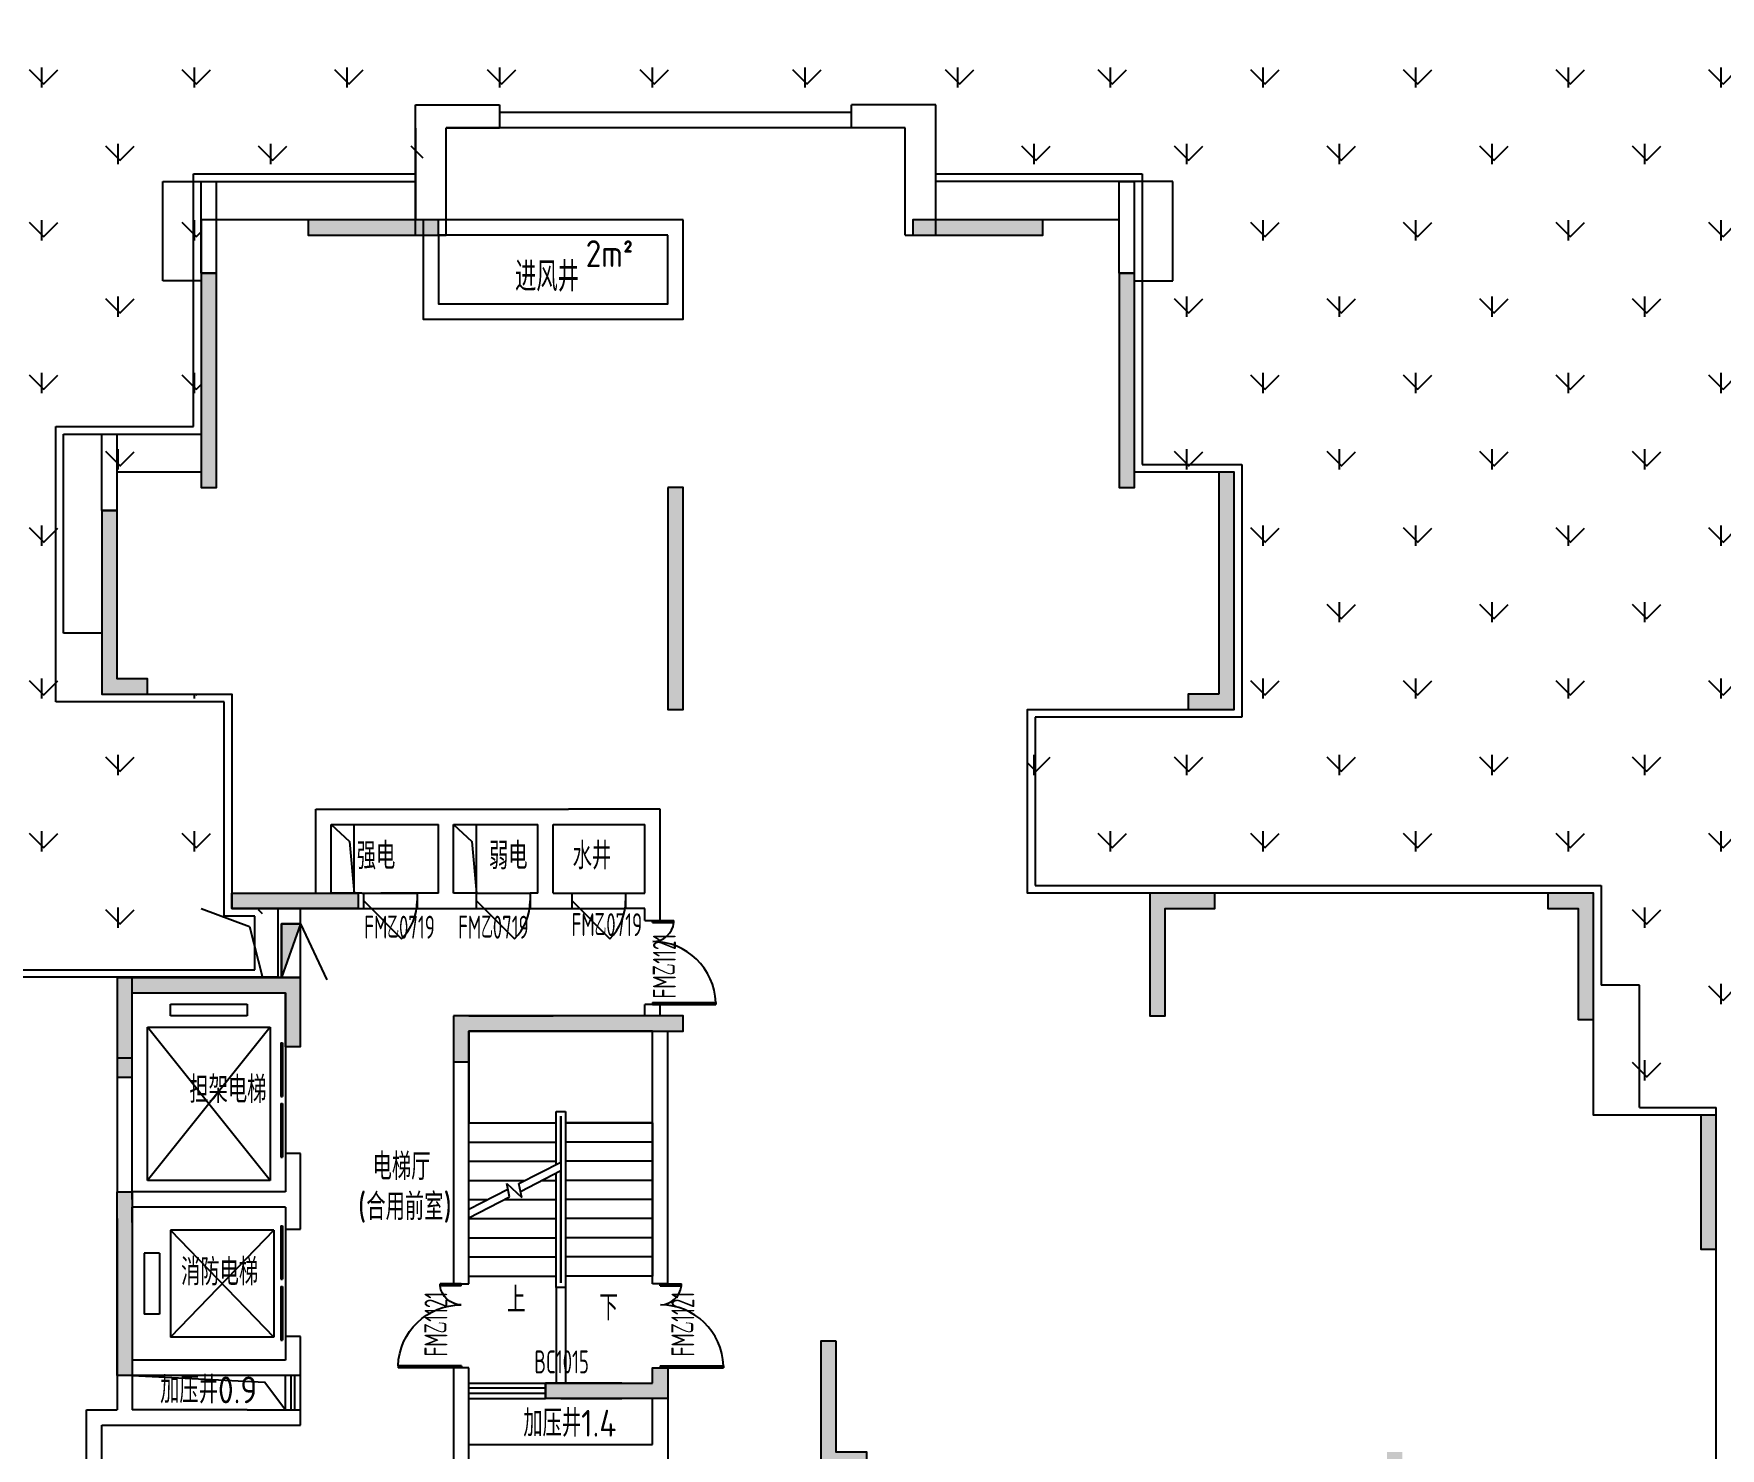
# Model space of a CAD drawing. Header units: millimetres. Extents: x 36720183 to 38160956, y 58934012 to 60388477.
# Drawn here: x 37540954 to 37562998, y 59434864 to 59453344 of the extents above; entities that cross this region are included whole.
import ezdxf

# ---------------------------------------------------------------- set-up
doc = ezdxf.new("R2010")
doc.units = ezdxf.units.MM
doc.header["$LTSCALE"] = 1000
doc.header["$MEASUREMENT"] = 0
doc.linetypes.add('DASH', pattern=[0.35, 0.25, -0.1])
for name, color, linetype in [('@ 绿化', 8, 'Continuous'), ('C_Hatch', 41, 'Continuous'), ('C_Wall', 6, 'Continuous'), ('DIM_SYMB', 3, 'Continuous'), ('EVTR', 2, 'Continuous'), ('j-建筑提资说明', 5, 'Continuous'), ('PUB_TEXT', 7, 'Continuous'), ('STAIR', 2, 'Continuous'), ('TEXT', 1, 'Continuous'), ('WALL', 4, 'Continuous'), ('WINDOW', 2, 'Continuous'), ('WINDOW_TEXT', 3, 'Continuous'), ('X-A4-4F-PLAN$0$水X-EQU', 1, 'Continuous'), ('X-A4-4F-PLAN$0$洞', 5, 'Continuous'), ('上空', 8, 'Continuous'), ('裙楼挑廊', 7, 'Continuous')]:
    doc.layers.add(name, color=color, linetype=linetype)
doc.styles.add('_TCH_DIM', font='SIMPLEX', dxfattribs={"bigfont": 'GBCBIG'})
doc.styles.get("Standard").update_dxf_attribs({"font": 'gbenor.shx', "bigfont": 'gbcbig.shx'})
pattern_1 = [(90, (0, 0), (-997.7954749999999, 997.7954750000001), [264.58066, -1731.01015]), (45, (0, 0), (-997.7961550815103, 997.7961550815104), [264.58066, -1146.51615]), (135, (0, 0), (-997.7961550815104, -997.7961550815103), [264.58066, -1146.51615])]

# ---------------------------------------------------------------- blocks, each defined once
blk = doc.blocks.new('gj1-0107')
at = {"layer": 'WALL', "color": 2}
for points in [[(42912161.59977043, 57738246.38783357), (42908761.59958248, 57738246.38775817), (42908761.59958248, 57736946.38806573), (42912161.59977043, 57736946.38814113)], [(42911961.59977043, 57738046.38782913), (42908961.59958248, 57738046.3877626), (42908961.59958248, 57737146.38807017), (42911961.59977043, 57737146.3881367)]]:
    blk.add_lwpolyline(points, close=True, dxfattribs=at)
at = {"layer": 'j-建筑提资说明', "color": 2, "insert": (42910887.55382904, 57737978.37345809), "char_height": 350, "width": 661.7919815480709, "attachment_point": 1}
blk.add_mtext('2m²', dxfattribs=at)
at = {"layer": 'PUB_TEXT', "color": 2}
blk.add_text('进风井', height=385.8156028368794, dxfattribs=at).set_placement((42909964.70527933, 57737310.0255317))
blk = doc.blocks.new('$DorLib2D$00000225')
at = {"color": 0}
for p, q in [((0.4750000000000032, -0.001447885298549778), (0.4750000000000032, 0.7521225008925327)), ((0.4750000000000032, 0.7521225008925327), (0.5000000000000036, 0.7521225008925363)), ((0.5000000000000036, -0.001447885298549778), (0.5000000000000036, 0.7521225008925363)), ((-0.4999999999999982, -3.552713678800501e-15), (-0.5, 0.252035990386009)), ((-0.4750000000000014, 0.252035990386009), (-0.5, 0.252035990386009)), ((-0.4749999999999996, -3.552713678800501e-15), (-0.4750000000000014, 0.252035990386009)), ((-0.4749999999999996, -3.552713678800501e-15), (-0.4999999999999947, -3.552713678800501e-15)), ((0.4750000000000032, -0.001447885298549778), (0.4999999999999929, -0.001447885298549778))]:
    blk.add_line(p, q, dxfattribs=at)
for centre, radius, start, end in [((0.5046168020419071, -0.001920809357812914), 0.7546247204382253, 92.24926861260724, 179.7237749158362), ((-0.5007908120542499, 0.002572563917482285), 0.2507930763238999, 359.7898704778746, 84.09743784757413)]:
    blk.add_arc(centre, radius, start, end, dxfattribs=at)
blk = doc.blocks.new('$DORLIB2D$00000127')
at = {"color": 0, "linetype": 'Continuous'}
for p, q in [((-0.03333333333284827, 0.79489831543669), (-0.5333333333328483, 0.79489831543669)), ((-0.5333333333328483, 0.79489831543669), (-0.5333333333328483, 0.6904056441872441)), ((-0.03333333333284827, 0.79489831543669), (-0.03333333333284827, 0.6904056441872441)), ((0.03333333333284827, 0.79489831543669), (0.03333333333284827, 0.6904056441872441)), ((0.5333333333328483, 0.79489831543669), (0.03333333333284827, 0.79489831543669)), ((0.5333333333328483, 0.79489831543669), (0.5333333333328483, 0.6904056441872441)), ((-0.03333333333284827, 0.6904056441872441), (-0.5333333333328483, 0.6904056441872441)), ((0.5333333333328483, 0.6904056441872441), (0.03333333333284827, 0.6904056441872441)), ((0.5, 0.4999999999999787), (-0.5, 0.4999999999999787))]:
    blk.add_line(p, q, dxfattribs=at)
blk = doc.blocks.new('$DorLib2D$00000114')
at = {"color": 0}
blk.add_line((0.4999999999999964, 3.552713678800501e-15), (-0.2071067811864751, 0.7071067811864857), dxfattribs=at)
blk.add_arc((0.5000000000013856, -1.154631945610163e-12), 1.000000000001696, 135, 180, dxfattribs=at)
blk = doc.blocks.new('X-A4-4F-PLAN$0$A$C331B4B6F')
at = {"layer": 'X-A4-4F-PLAN$0$水X-EQU'}
blk.add_hatch(color=256, dxfattribs=at).paths.add_polyline_path([(-208.3333333283663, -272.191322632134), (258.3333333358169, -438.8591750822961), (-208.3333333283663, -438.8591750822961)])
blk.add_line((-208.3333333283663, -272.1925084143877), (278.6815788820386, -45.37597052007914), dxfattribs=at)
blk.add_lwpolyline([(-208.3333333283663, -272.1925084143877), (-208.3333333283663, -438.8591750822961), (258.3333333358169, -438.8591750822961), (258.3333333358169, -272.1925084143877)], close=True, dxfattribs=at)
at = {"layer": 'X-A4-4F-PLAN$0$洞'}
blk.add_lwpolyline([(-208.3333333283663, -272.191322632134), (258.3333333358169, -438.8591750822961), (-208.3333333283663, -438.8591750822961)], close=True, dxfattribs=at)
blk.add_lwpolyline([(-208.3318923041224, -272.1918372884393), (258.3333333358169, -438.8591750822961)], dxfattribs=at)
blk = doc.blocks.new('xfgvdf23')
at = {"layer": 'C_Hatch'}
h = blk.add_hatch(color=256, dxfattribs=at)
h.paths.add_polyline_path([(11788732.39793493, 374174.040619798), (11788732.39793493, 374374.040619798), (11788932.39793493, 374374.040619798), (11788932.39793493, 373974.040619798), (11787332.39803029, 373974.040619798), (11787332.39803029, 374174.040619798)])
h.paths.add_polyline_path([(11783232.39793493, 380574.0406199259), (11784882.39793459, 380574.0406199259), (11784882.39793459, 380374.0406198881), (11783232.39793493, 380374.0406198881)])
h.paths.add_polyline_path([(11769632.19057061, 372774.1261586127), (11769632.39793418, 372773.9560364417), (11769832.39793418, 372773.8709671597), (11769832.39793418, 375073.9559333803), (11769632.39793418, 375073.9559333803), (11769632.19057061, 372774.0410893307)])
h.paths.add_polyline_path([(11781932.43913328, 378174.0406048513), (11781932.39793474, 379274.0406196596), (11783932.39793474, 379274.0406196596), (11783932.39793474, 378574.0408103945), (11784132.39793474, 378574.0408103945), (11784132.39793474, 379274.0406196596), (11784132.39793474, 379474.0406196596), (11783932.39793474, 379474.0406196596), (11781732.39793474, 379474.0406196596), (11781732.43913328, 378174.0406048513)])
h.paths.add_polyline_path([(11779732.31553728, 379474.0406198149), (11779132.31553728, 379474.0406198149), (11779132.31553728, 379274.0406198149), (11779532.31553728, 379274.0406198149), (11779532.31553728, 377824.1306465151), (11779732.31553728, 377824.1306465151)])
h.paths.add_polyline_path([(11784832.39793474, 362874.0406196596), (11784832.39793474, 363474.041382599), (11785032.39793474, 363474.041382599), (11785032.39793474, 363074.0406196596), (11786532.39794592, 363074.0406196589), (11786532.39794592, 362874.0406196589)])
h.paths.add_polyline_path([(11788932.39793474, 369574.041382599), (11788932.39793474, 369374.041382599), (11789332.39793474, 369374.041382599), (11789332.39793474, 367374.0406196142), (11789532.39793474, 367374.0406196142), (11789532.39793474, 369574.041382599)])
h.paths.add_polyline_path([(11781932.39793474, 376674.0408103945), (11781932.39793474, 374274.0409057619), (11781732.39793474, 374274.0409057619), (11781732.39793474, 376674.0408103945)])
h.paths.add_polyline_path([(11801032.39793474, 380574.0406196596), (11800432.39793474, 380574.0406196596), (11800432.39793474, 380374.0406196596), (11800832.39793474, 380374.0406196596), (11800832.39793474, 378924.0408103945), (11801032.39793474, 378924.0408103945)])
h.paths.add_polyline_path([(11794832.36397899, 388674.0406201748), (11794832.39793474, 385874.0406197527), (11795032.39793474, 385874.0406197527), (11795032.36397899, 388674.0406201748)])
h.paths.add_polyline_path([(11793832.39793413, 389374.0406194866), (11792132.39793474, 389374.0406197527), (11792132.39793474, 389174.0406197527), (11793832.39793413, 389174.0406194866)])
h.paths.add_polyline_path([(11796132.39793429, 383174.0406237008), (11795732.39793429, 383174.0406237008), (11795732.39793429, 382974.0406237008), (11796332.39793429, 382974.0406237008), (11796332.39791921, 386074.0406199396), (11796132.39791921, 386074.0406199396)])
h.paths.add_polyline_path([(11768232.97983809, 380573.8712767723), (11768232.89744058, 378823.9559632067), (11768032.89744058, 378823.9559632067), (11768032.97983809, 380573.8712767723)])
h.paths.add_polyline_path([(11771732.69007724, 380573.8712767723), (11772332.69007724, 380573.8712767723), (11772332.60768034, 378824.0406199432), (11772132.60768034, 378824.0406199432), (11772132.69007724, 380373.8712767723), (11771732.69007724, 380373.8712767723)])
h.paths.add_polyline_path([(11782832.39793474, 388674.0406199401), (11782832.39793474, 385874.0406196596), (11783032.39793474, 385874.0406196596), (11783032.39793474, 388674.0406199401)])
h.paths.add_polyline_path([(11781732.39793474, 385574.0406199394), (11781532.39793474, 385574.0406199394), (11781532.39793474, 383174.0406196596), (11782132.39793474, 383174.0406196596), (11782132.39793474, 383374.0406196596), (11781732.39793474, 383374.0406196596)])
h.paths.add_polyline_path([(11775232.39793437, 379474.0406198149), (11775232.39793437, 377824.1306465151), (11775432.39793437, 377824.1306465151), (11775432.39793437, 379474.0406198149)])
h.paths.add_polyline_path([(11768032.60529813, 376623.9558856966), (11768032.60529813, 374873.9559333803), (11768232.60529813, 374873.9559333803), (11768232.60529813, 376623.9558856966)])
h.paths.add_polyline_path([(11785932.39793474, 389374.0406196596), (11784232.39793455, 389374.0406196596), (11784232.39793455, 389174.0406196596), (11785932.39793474, 389174.0406196596)])
h.paths.add_polyline_path([(11786832.39793474, 372174.0410011293), (11785232.39793474, 372174.0410011293), (11785232.39793474, 371974.0410011293), (11786832.39793474, 371974.0410011293)])
h.paths.add_polyline_path([(11777632.4009865, 372174.0410011293), (11775132.4009865, 372174.0410011293), (11775132.4009865, 371974.0410011293), (11777632.4009865, 371974.0410011293)])
h.paths.add_polyline_path([(11786132.39793474, 378974.0408103945), (11786132.39793474, 378374.0408103945), (11786332.39793474, 378374.0408103945), (11786332.39793474, 378774.0408103945), (11789132.39793474, 378774.0408103945), (11789132.39793474, 378974.0408103945)])
h.paths.add_polyline_path([(11788932.39793474, 385874.0406238879), (11788932.39793474, 382974.0406238879), (11789132.39793474, 382974.0406238879), (11789132.39793474, 385874.0406238879)])
h.paths.add_polyline_path([(11774432.4009865, 366774.041382599), (11774432.39802722, 363574.0406196589), (11774632.39802722, 363574.0406196589), (11774632.4009865, 366774.041382599)])
h.paths.add_polyline_path([(11773532.4009865, 369374.041382599), (11773932.39488298, 369374.041382599), (11773932.39488298, 369574.041382599), (11773332.4009865, 369574.041382599), (11773332.4009865, 367374.0406196142), (11773532.4009865, 367374.0406196142)])
h.paths.add_polyline_path([(11778032.4009865, 370474.0410011293), (11776032.4009865, 370474.0410011293), (11776032.4009865, 370274.0410011293), (11778032.4009865, 370274.0410011293)])
h.paths.add_polyline_path([(11786832.39793474, 370474.0410011293), (11784832.39793474, 370474.0410011293), (11784832.39793474, 370274.0410011293), (11786832.39793474, 370274.0410011293)])
h.paths.add_polyline_path([(11788232.39793474, 366774.041382599), (11788232.39793474, 363574.0406196589), (11788432.39793474, 363574.0406196589), (11788432.39793474, 366774.041382599)])
h.paths.add_polyline_path([(11791132.39793474, 374724.0410011293), (11790932.39793474, 374724.0410011293), (11790932.39793474, 373074.0410011293), (11791532.39793474, 373074.0410011293), (11791532.39793474, 373274.0410011293), (11791132.39793474, 373274.0410011293)])
h.paths.add_polyline_path([(11798332.39793474, 373274.0410011293), (11798332.39793474, 371524.0410011293), (11798532.39793474, 371524.0410011293), (11798532.39793474, 373274.0410011293)])
h.paths.add_polyline_path([(11802432.39793474, 377674.0408103945), (11802432.39793474, 375924.0409117223), (11802632.39793474, 375924.0409117223), (11802632.39793474, 377674.0408103945)])
h.paths.add_polyline_path([(11802432.39793474, 371724.0410011293), (11802032.39793474, 371724.0410011293), (11802032.39793474, 371524.0410011293), (11802632.39793474, 371524.0410011293), (11802632.39793474, 373174.0410011293), (11802432.39793474, 373174.0410011293)])
h.paths.add_polyline_path([(11795232.26976091, 380574.0310829164), (11795232.26976091, 378974.0310829164), (11795432.26976091, 378974.0310829164), (11795432.26976091, 380374.0310829164), (11796082.39793437, 380374.0406224331), (11796082.39793437, 380574.0406224331)])
h.paths.add_polyline_path([(11778032.39793474, 362874.0406196596), (11776332.39794648, 362874.0406196589), (11776332.39794648, 363074.0406196589), (11777832.39793474, 363074.0406196596), (11777832.39793474, 363474.041382599), (11778032.39793474, 363474.041382599)])
at = {"layer": 'C_Wall'}
for points in [[(11785932.39793474, 389374.0406196596), (11784232.39793455, 389374.0406196596), (11784232.39793455, 389174.0406196596), (11785932.39793474, 389174.0406196596)], [(11793832.39793413, 389374.0406194866), (11792132.39793474, 389374.0406197527), (11792132.39793474, 389174.0406197527), (11793832.39793413, 389174.0406194866)], [(11782832.39793474, 388674.0406199401), (11782832.39793474, 385874.0406196596), (11783032.39793474, 385874.0406196596), (11783032.39793474, 388674.0406199401)], [(11794832.36397899, 388674.0406201748), (11794832.39793474, 385874.0406197527), (11795032.39793474, 385874.0406197527), (11795032.36397899, 388674.0406201748)], [(11796132.39793429, 383174.0406237008), (11795732.39793429, 383174.0406237008), (11795732.39793429, 382974.0406237008), (11796332.39793429, 382974.0406237008), (11796332.39791921, 386074.0406199396), (11796132.39791921, 386074.0406199396)], [(11788932.39793474, 385874.0406238879), (11788932.39793474, 382974.0406238879), (11789132.39793474, 382974.0406238879), (11789132.39793474, 385874.0406238879)], [(11781732.39793474, 385574.0406199394), (11781532.39793474, 385574.0406199394), (11781532.39793474, 383174.0406196596), (11782132.39793474, 383174.0406196596), (11782132.39793474, 383374.0406196596), (11781732.39793474, 383374.0406196596)], [(11783232.39793493, 380574.0406199259), (11784882.39793459, 380574.0406199259), (11784882.39793459, 380374.0406198881), (11783232.39793493, 380374.0406198881)], [(11795232.26976091, 380574.0310829164), (11795232.26976091, 378974.0310829164), (11795432.26976091, 378974.0310829164), (11795432.26976091, 380374.0310829164), (11796082.39793437, 380374.0406224331), (11796082.39793437, 380574.0406224331)], [(11801032.39793474, 380574.0406196596), (11800432.39793474, 380574.0406196596), (11800432.39793474, 380374.0406196596), (11800832.39793474, 380374.0406196596), (11800832.39793474, 378924.0408103945), (11801032.39793474, 378924.0408103945)], [(11786132.39793474, 378974.0408103945), (11786132.39793474, 378374.0408103945), (11786332.39793474, 378374.0408103945), (11786332.39793474, 378774.0408103945), (11789132.39793474, 378774.0408103945), (11789132.39793474, 378974.0408103945)], [(11802432.39793474, 377674.0408103945), (11802432.39793474, 375924.0409117223), (11802632.39793474, 375924.0409117223), (11802632.39793474, 377674.0408103945)], [(11791132.39793474, 374724.0410011293), (11790932.39793474, 374724.0410011293), (11790932.39793474, 373074.0410011293), (11791532.39793474, 373074.0410011293), (11791532.39793474, 373274.0410011293), (11791132.39793474, 373274.0410011293)], [(11788732.39793493, 374174.040619798), (11788732.39793493, 374374.040619798), (11788932.39793493, 374374.040619798), (11788932.39793493, 373974.040619798), (11787332.39803029, 373974.040619798), (11787332.39803029, 374174.040619798)]]:
    blk.add_lwpolyline(points, close=True, dxfattribs=at)
for points in [[(11781932.43913328, 378174.0406048513), (11781932.39793474, 379274.0406196596), (11783932.39793474, 379274.0406196596), (11783932.39793474, 378574.0408103945), (11784132.39793474, 378574.0408103945), (11784132.39793474, 379274.0406196596), (11784132.39793474, 379474.0406196596), (11783932.39793474, 379474.0406196596), (11783932.39793474, 379474.0406196596), (11781732.39793474, 379474.0406196596), (11781732.43913328, 378174.0406048513), (11781932.43913328, 378174.0406048513)], [(11781932.39793474, 376674.0408103945), (11781932.39793474, 374274.0409057619), (11781732.39793474, 374274.0409057619), (11781732.39793474, 376674.0408103945), (11781932.39793474, 376674.0408103945)]]:
    blk.add_lwpolyline(points, dxfattribs=at)
blk = doc.blocks.new('sd14esdf126723rwvgfwed')
at = {"color": 6}
for points in [[(12185883.47756875, 361553.8670736849), (12185883.31278486, 361553.8670736849), (12185883.31278486, 360356.8482209966), (12183083.31278466, 360356.8482209966), (12183083.31278449, 357056.8482212797), (12181983.47756917, 357056.8482212797)], [(12192283.31278485, 361556.8484118804), (12186283.31278449, 361556.8484118804)], [(12195083.37408797, 360356.8482212499), (12192683.31278488, 360356.8482210413), (12192683.31278488, 361553.86707367)], [(12196383.57373302, 357056.8482209966), (12195283.20928203, 357056.8482209966), (12195283.20928203, 360356.8482209966)], [(12197183.23038764, 344056.848221153), (12198583.23039749, 344056.848221153), (12198583.23039731, 342506.8482210636), (12202883.23039749, 342506.8485998288), (12202883.23039749, 348656.8484090939), (12201283.23039749, 348656.8484090939), (12201283.23039749, 351556.8482183591), (12193883.23039722, 351556.8482223526), (12193883.23039722, 353956.8482198417), (12196583.23039704, 353956.8482226357), (12196583.23039704, 357056.8482186422)], [(12181783.14800041, 354159.8295591921), (12183483.14800059, 354159.8295591921), (12183483.14800059, 351356.8482212201), (12184083.23039712, 351356.8482212275), (12184083.23039713, 350459.8295591921), (12179983.14800041, 350459.8295591921)]]:
    blk.add_lwpolyline(points, dxfattribs=at)
at = {"color": 6, "const_width": 10}
blk.add_lwpolyline([(12181783.31278492, 357059.8295594752), (12181783.14800041, 357059.8295594752)], dxfattribs=at)
at = {"layer": 'DIM_SYMB', "color": 6}
for points in [[(12188383.23039731, 346431.8482209966, 0, 0, 0), (12188383.23039731, 349156.8482208624, 0, 0, 0), (12187183.23039713, 349156.8482208624, 0, 0, 0), (12187183.23039713, 348106.8482210487, 80.00000000000001, 0, 0), (12187183.23039713, 347806.8482209966, 0, 0, 0)], [(12187183.23039713, 346431.8482209966, 0, 0, 0), (12187183.23039713, 347256.8482209519, 80.00000000000001, 0, 0), (12187183.23039713, 347556.8482209966, 0, 0, 0)]]:
    blk.add_lwpolyline(points, format="xyseb", dxfattribs=at)
at = {"layer": 'EVTR', "color": 6}
for p, q in [((12182683.23039787, 349956.8482209966), (12182683.23039787, 350106.8482209072)), ((12182683.23039787, 350106.8482209072), (12183683.23039787, 350106.8482209072)), ((12183683.23039787, 350106.8482209072), (12183683.23039787, 349956.8482209966)), ((12183683.23039787, 349956.8482209966), (12182683.23039787, 349956.8482209966)), ((12182383.23039713, 347806.8482210934), (12182383.23039713, 349806.8482210934)), ((12182383.23039713, 349806.8482210934), (12183983.23039768, 349806.8482210934)), ((12183983.23039768, 349806.8482210934), (12182383.23039713, 347806.8482210934)), ((12183983.23039768, 347806.8482210934), (12182383.23039713, 349806.8482210934)), ((12183983.23039768, 349806.8482210934), (12183983.23039768, 347806.8482210934)), ((12183983.23039768, 347806.8482210934), (12182383.23039713, 347806.8482210934)), ((12182683.22988284, 347156.8483357355, 9375.00000021349), (12182683.22965374, 345756.8483358324, 9375.00000021349)), ((12184033.22988247, 347156.8481154814, 9375.00000021349), (12182683.22965374, 345756.8483358324, 9375.00000021349)), ((12182683.22988284, 347156.8483357355, 9375.00000021349), (12184033.2296543, 345756.8481155708, 9375.00000021349)), ((12184033.22988247, 347156.8481154814, 9375.00000021349), (12182683.22988284, 347156.8483357355, 9375.00000021349)), ((12184033.22986665, 347156.8481154814, 9375.00000021349), (12184033.22963754, 345756.8481155708, 9375.00000021349)), ((12182338.50687893, 346856.8483920395, 9375.00000021349), (12182338.50674855, 346056.8483919874, 9375.00000021349)), ((12182538.50689588, 346856.8483594432, 9375.00000021349), (12182338.5068957, 346856.8483920395, 9375.00000021349)), ((12182538.50689588, 346856.8483594432, 9375.00000021349), (12182538.50676549, 346056.8483593911, 9375.00000021349)), ((12182538.50676549, 346056.8483593911, 9375.00000021349), (12182338.50676531, 346056.8483919874, 9375.00000021349)), ((12184033.2296543, 345756.8481155708, 9375.00000021349), (12182683.22965374, 345756.8483358324, 9375.00000021349))]:
    blk.add_line(p, q, dxfattribs=at)
at = {"layer": 'STAIR', "color": 6}
for p, q in [((12188983.23039787, 349756.8482209519), (12186583.2303975, 349756.8482209519)), ((12186583.2303975, 349756.8482209519), (12186583.2303975, 348556.8482209966)), ((12188983.23039787, 348556.8482209966), (12188983.23039787, 349756.8482209519)), ((12188983.23039787, 348556.8482235596), (12188983.23039787, 349756.8482235149)), ((12186583.2303975, 347430.1280437559), (12186583.2303975, 348556.8482209966)), ((12186583.2303975, 348556.8482209966), (12187723.23039716, 348556.8482209966)), ((12186583.2303975, 348556.8482209966), (12187723.23039716, 348556.8482209966)), ((12187723.23039716, 348015.1763164997), (12187723.23039716, 348706.8482209072)), ((12187723.23039716, 348706.8482209072), (12187843.23039728, 348706.8482209072)), ((12187783.23039768, 348045.9683309346), (12187783.23039768, 348646.8482208475)), ((12187783.23039768, 348646.8482208475), (12187783.23039768, 348646.8482208475)), ((12187783.23039768, 348646.8482208475), (12187783.23039768, 348045.9683309346)), ((12187783.23039768, 348045.9683309346), (12187783.23039768, 348556.8482209966)), ((12187783.23039768, 348556.8482209966), (12187783.23039768, 346556.8482209966)), ((12187843.23039728, 348706.8482209072), (12187843.23039728, 346406.8482210934)), ((12188983.23039787, 348556.8482209966), (12187843.23039728, 348556.8482209966)), ((12187843.23039728, 348556.8482209966), (12188983.23039787, 348556.8482209966)), ((12188983.23039787, 348556.8482209966), (12188983.23039787, 346556.8482209966)), ((12188983.23039787, 348556.8482235596), (12188983.23039787, 346556.8482235596)), ((12186583.2303975, 348306.8482209966), (12187723.23039716, 348306.8482209966)), ((12188983.23039787, 348306.8482209966), (12187843.23039728, 348306.8482209966)), ((12186583.2303975, 348056.8482209966), (12187723.23039716, 348056.8482209966)), ((12187234.49251878, 347764.3559202626), (12187783.23039768, 348045.9683309346)), ((12187256.31201995, 347663.153760843), (12187783.23039768, 347933.5683982447)), ((12187723.23039716, 346406.8482210934), (12187723.23039716, 347902.7763838023)), ((12187783.23039768, 346556.8482209966), (12187783.23039768, 347933.5683982447)), ((12187783.23039768, 346466.8482209146), (12187783.23039768, 347933.5683982447)), ((12187783.23039768, 347933.5683982447), (12187783.23039768, 346466.8482209146)), ((12188983.23039787, 348056.8482209966), (12187843.23039728, 348056.8482209966)), ((12186583.2303975, 347806.8482209966), (12187317.29119534, 347806.8482209966)), ((12186583.2303975, 347430.1280437559), (12187092.39402863, 347691.4309412315)), ((12187114.2135298, 347590.2287818119), (12187076.60728117, 347764.6522733942)), ((12187076.60728117, 347764.6522733942), (12187273.85489625, 347581.7872383669)), ((12187273.85489625, 347581.7872383669), (12187234.49251878, 347764.3559202626)), ((12187536.30888911, 347806.8482209966), (12187723.23039716, 347806.8482209966)), ((12188983.23039787, 347806.8482209966), (12187843.23039728, 347806.8482209966)), ((12186583.2303975, 347317.7281110585), (12187114.2135298, 347590.2287818119)), ((12186583.2303975, 347556.8482209966), (12186830.15190607, 347556.8482209966)), ((12187049.16959984, 347556.8482209966), (12187723.23039716, 347556.8482209966)), ((12188983.23039787, 347556.8482209966), (12187843.23039728, 347556.8482209966)), ((12186583.2303975, 346556.8482209966), (12186583.2303975, 347317.7281110585)), ((12186583.2303975, 347306.8482209966), (12187723.23039716, 347306.8482209966)), ((12188983.23039787, 347306.8482209966), (12187843.23039728, 347306.8482209966)), ((12186583.2303975, 347056.8482209966), (12187723.23039716, 347056.8482209966)), ((12188983.23039787, 347056.8482209966), (12187843.23039728, 347056.8482209966)), ((12186583.2303975, 346806.8482209966), (12187723.23039716, 346806.8482209966)), ((12188983.23039787, 346806.8482209966), (12187843.23039728, 346806.8482209966)), ((12186583.2303975, 346556.8482209966), (12187723.23039716, 346556.8482209966)), ((12187783.23039768, 346556.8482209966), (12187783.23039768, 346556.8482209966)), ((12188983.23039787, 346556.8482209966), (12187843.23039728, 346556.8482209966)), ((12187843.23039728, 346406.8482210934), (12187723.23039716, 346406.8482210934)), ((12187783.23039768, 346466.8482209146), (12187783.23039768, 346466.8482209146))]:
    blk.add_line(p, q, dxfattribs=at)
at = {"layer": 'WALL', "color": 6}
for p, q in [((12185883.31278492, 360156.8482210487), (12185883.31278466, 361856.8484118655)), ((12185883.31278466, 361856.8484118655), (12186983.31278435, 361856.8484118804)), ((12186983.31278435, 361856.8484118804), (12186983.31278435, 361556.8484118804)), ((12192683.31278497, 361856.8484121561), (12191583.31278492, 361856.8484118804)), ((12191583.31278492, 361556.8484118804), (12191583.31278492, 361856.8484118804)), ((12192683.31278489, 360156.8482212499), (12192683.31278497, 361856.8484121561)), ((12186283.31278492, 360156.8482211754), (12186283.31278466, 361556.8484118655)), ((12186283.31278466, 361556.8484118655), (12186983.31278435, 361556.8484118804)), ((12192283.31278504, 361556.8484121636), (12191583.31278492, 361556.8484118804)), ((12192283.31278489, 360156.848221235), (12192283.31278504, 361556.8484121636)), ((12183083.23038746, 359656.8482214287), (12183083.23038746, 360856.8482211977)), ((12183083.23038746, 360856.8482211977), (12183283.23038746, 360856.8482211977)), ((12183283.23038746, 359656.8482214287), (12183283.23038746, 360856.8482211977)), ((12195083.20428476, 359656.8496494517), (12195083.21285151, 360856.8496489897)), ((12195083.21285151, 360856.8496489897), (12195283.2128515, 360856.8482211977)), ((12195283.20428475, 359656.8482216597), (12195283.2128515, 360856.8482211977)), ((12185883.31278492, 360156.8482210487), (12186283.31278492, 360156.8482211754)), ((12192283.31278489, 360156.848221235), (12192683.31278489, 360156.8482212499)), ((12183083.23038746, 359656.8482214287), (12183283.23038746, 359656.8482214287)), ((12195083.20428476, 359656.8496494517), (12195283.20428475, 359656.8482216597)), ((12181783.31278492, 356556.8482214287), (12181783.31278492, 357556.8482211456)), ((12181783.31278492, 357556.8482211456), (12181983.31278492, 357556.8482211456)), ((12181983.31278492, 356556.8482214287), (12181983.31278492, 357556.8482211456)), ((12181783.31278492, 356556.8482214287), (12181983.31278492, 356556.8482214287)), ((12184583.23039731, 352656.8482210934), (12186483.23039787, 352656.8482210934)), ((12184583.23039731, 351556.8482209966), (12184583.23039731, 352656.8482210934)), ((12186483.23039787, 352656.8482210934), (12187883.23039731, 352656.8482210934)), ((12189083.23039713, 352656.8482210934), (12187883.23039731, 352656.8482210934)), ((12189083.23039713, 351556.8482210487), (12189083.23039713, 352656.8482210934)), ((12184783.23039731, 352456.8482209072), (12186183.23039731, 352456.8482209072)), ((12184783.23039731, 351556.8482209966), (12184783.23039731, 352456.8482209072)), ((12185083.23039731, 351556.8482210487), (12185083.23039731, 352456.8482209072)), ((12186183.23039731, 351556.8482209966), (12186183.23039731, 352456.8482209072)), ((12186383.2303975, 351556.8482209966), (12186383.2303975, 352456.8482209072)), ((12186383.2303975, 352456.8482209072), (12187483.23039768, 352456.8482209072)), ((12186683.2303975, 351556.8482210487), (12186683.2303975, 352456.8482209072)), ((12187483.23039768, 351556.8482209966), (12187483.23039768, 352456.8482209072)), ((12187683.23039787, 352456.8482209072), (12188883.23039713, 352456.8482209072)), ((12187683.23039787, 351556.8482210487), (12187683.23039787, 352456.8482209072)), ((12188883.23039713, 351556.8482210487), (12188883.23039713, 352456.8482209072)), ((12185183.23039731, 351556.8482209966), (12184783.23039731, 351556.8482210115)), ((12185183.23039731, 351556.8482209966), (12185207.02108873, 351556.8482210711)), ((12185207.0210878, 351356.8482210711), (12185207.0210878, 351556.8482210189)), ((12186183.23039731, 351556.8482210487), (12185430.81177866, 351556.8482209966)), ((12185907.02108798, 351556.8482210189), (12185907.02108798, 351356.8482210711)), ((12186683.2303975, 351556.8482209966), (12186383.2303975, 351556.8482209966)), ((12186683.2303975, 351356.8482210487), (12186683.2303975, 351556.8482209966)), ((12187483.23039768, 351556.8482209966), (12187383.23039676, 351556.8482209966)), ((12187383.23039676, 351556.8482209966), (12187383.23039676, 351356.8482210487)), ((12187683.23039787, 351556.8482210487), (12187930.81177866, 351556.8482210487)), ((12187930.81177866, 351356.8482213244), (12187930.81177866, 351556.8482212797)), ((12188630.81177885, 351556.8482210487), (12188883.23039713, 351556.8482210487)), ((12188630.81177885, 351556.8482212797), (12188630.81177885, 351356.8482213244)), ((12189083.23039693, 351202.5295116529), (12189083.23039693, 351556.8482210487)), ((12184083.23039713, 351356.8482210338), (12185207.02108873, 351356.8482210711)), ((12184083.23039713, 351356.8482209742), (12184083.23039713, 350456.8482209966)), ((12185430.81177866, 351356.8482210487), (12186283.23039787, 351356.8482210934)), ((12186283.23039787, 351356.8482210934), (12186683.2303975, 351356.8482210487)), ((12187383.23039676, 351356.8482210487), (12187483.23039731, 351356.8482210487)), ((12187483.23039731, 351356.8482210487), (12187930.81177866, 351356.8482210487)), ((12188883.23039693, 351356.8482210487), (12188630.81177977, 351356.8482210487)), ((12188883.23039693, 351202.5295116529), (12188883.23039693, 351356.8482210487)), ((12188883.23039676, 351202.5295116529), (12189083.23039693, 351202.5295116529)), ((12181983.23039768, 350456.8482209966), (12184183.23039787, 350456.8482209966)), ((12181983.23039768, 350456.8482207656), (12181983.23039768, 347656.8484115005)), ((12182183.23039731, 347556.8482210934), (12182183.23039731, 350456.8482209966)), ((12184383.23039713, 349556.8482210934), (12184383.23039713, 350356.8482209072)), ((12182183.23039787, 350256.8482210487), (12184183.23039787, 350256.8482210487)), ((12182183.23039787, 347656.8482209519), (12182183.23039787, 350256.8482210487)), ((12184183.23039787, 350256.8482210487), (12184183.23039787, 349556.8482210934)), ((12189083.23039693, 350102.529511787), (12188883.23039676, 350102.529511787)), ((12188883.23065897, 349956.8484115005), (12188883.23039693, 350102.529511787)), ((12189083.23065897, 349956.8484115005), (12189083.23039693, 350102.529511787)), ((12186383.23039731, 349856.8482210487), (12186383.23039731, 346456.8482210487)), ((12186583.2303975, 349956.8482209072), (12187683.23039805, 349956.8482209072)), ((12186583.2303975, 349756.8482209519), (12188983.23039787, 349756.8482209519)), ((12186583.2303975, 346456.8482210487), (12186583.2303975, 349756.8482209519)), ((12188983.23039787, 346456.8482209966), (12188983.23039787, 349756.8482209519)), ((12188983.23039787, 346556.8482235596), (12188983.23039787, 349756.8482235149)), ((12189183.23039768, 346456.8482209966), (12189183.23039713, 349756.8482235149)), ((12181983.23039768, 349406.8482209519), (12182183.23039693, 349406.8482209519)), ((12184183.23039787, 349556.8482210934), (12184383.23039713, 349556.8482210934)), ((12184383.23039713, 348156.8482209519), (12184183.23039787, 348156.8482209519)), ((12184183.23039787, 348156.8482209519), (12184183.23039787, 347656.8482209519)), ((12184383.23039713, 347556.8482210934), (12184383.23039713, 348156.8482209519)), ((12184183.23039787, 347656.8482209519), (12182183.23039787, 347656.8482209519)), ((12184183.23039787, 347456.8482209966), (12182183.23039787, 347456.8482209966)), ((12182183.23039787, 347256.8482210487), (12182183.23039787, 347456.8482209966)), ((12184183.23039787, 347456.8482209966), (12184183.23039787, 347167.6306134164)), ((12184383.23039713, 347167.6306134164), (12184383.23039713, 347556.8482210934)), ((12181983.23039768, 347306.8482208624), (12181983.23039768, 344806.848221004)), ((12182183.23039787, 347246.1700363606), (12182183.23039787, 345456.8482209966)), ((12184183.23039787, 347167.6306134164), (12184383.23039713, 347167.6306134164)), ((12188983.23039787, 346456.8482209966), (12188983.23039787, 346556.8482235596)), ((12186383.23039731, 346456.8482210487), (12186583.2303975, 346456.8482210487)), ((12187723.23039716, 346406.8482210934), (12187723.23039693, 345156.8482210636)), ((12187843.23039728, 346406.8482210934), (12187843.23039704, 345156.8482210413)), ((12189183.23039713, 346456.8482209966), (12188983.23039787, 346456.8482209966)), ((12184383.23039713, 345767.6306132749), (12184183.23039787, 345767.6306132749)), ((12184183.23039787, 345767.6306132749), (12184183.23039787, 345456.8482209966)), ((12184383.23039713, 345256.8482210487), (12184383.23039713, 345767.6306132749)), ((12183783.2324492, 345456.8482209966), (12182183.23039787, 345456.8482209966)), ((12184183.23039787, 345456.8482209966), (12183783.2324492, 345456.8482209966)), ((12183683.23244957, 345256.8482210487), (12182183.23039787, 345256.8482210487)), ((12182183.23039787, 345256.8482210487), (12182183.23039787, 344806.848221004)), ((12184383.23039713, 345256.8482210487), (12183683.23244957, 345256.8482210487)), ((12186583.2303975, 345356.8482209519), (12186383.23039731, 345356.8482209519)), ((12186383.23039731, 345356.8482209519), (12186383.23039731, 344956.8482209072)), ((12186583.2303975, 345156.8482210934), (12186583.2303975, 345356.8482209519)), ((12188983.23039787, 345156.8482210934), (12188983.23039787, 345306.8483165503)), ((12186583.2303975, 344956.8482209072), (12186583.2303975, 345156.8482210934)), ((12186583.2303975, 345156.8482210934), (12186583.2303975, 345156.8482210934)), ((12188583.23039787, 345156.8482209072), (12187583.2303975, 345156.8482210934)), ((12187583.2303975, 345156.8482210934), (12187583.2303975, 344956.8482209072)), ((12181583.23039731, 340356.8482205793), (12181583.23039731, 344806.848221004)), ((12181583.23039731, 344806.848221004), (12181983.23039768, 344806.848221004)), ((12182383.23039787, 344806.848221004), (12182183.23039787, 344806.848221004)), ((12183683.23244957, 344806.848221004), (12182383.23039787, 344806.848221004)), ((12183683.23244957, 344806.848221004), (12184383.23039713, 344806.848221004)), ((12184383.23039713, 344606.8482210487), (12184383.23039713, 344806.848221004)), ((12186383.23039731, 344956.8482209072), (12186383.23039731, 343856.8482210487)), ((12186583.2303975, 343856.8482210487), (12186583.2303975, 344956.8482209072)), ((12186583.2303975, 344956.8482209072), (12186583.2303975, 344956.8482209072)), ((12187783.23049284, 344956.8482209072), (12188583.23039787, 344956.8482209072)), ((12188983.23049339, 344356.8482209072), (12188983.23049339, 344956.8482209072)), ((12189183.23049321, 344956.8482209072), (12189183.23049321, 344156.8482209072)), ((12181783.23039731, 344606.8482210487), (12184383.23039713, 344606.8482210487)), ((12181783.23039731, 340356.8482205793), (12181783.23039731, 344606.8482210487)), ((12186583.23049302, 344356.8482208997), (12188983.23049339, 344356.8482209072))]:
    blk.add_line(p, q, dxfattribs=at)
at = {"layer": 'WINDOW', "color": 6, "linetype": 'DASH', "ltscale": 1000}
for p, q in [((12191583.31278492, 361756.8482211009), (12186983.31278435, 361756.8482211009)), ((12202883.48736665, 348656.8480357081), (12202883.48736665, 348756.8484115005))]:
    blk.add_line(p, q, dxfattribs=at)
at = {"layer": 'WINDOW', "color": 6}
for p, q in [((12185207.02108873, 351556.8482210711), (12185907.02108798, 351556.8482210189)), ((12186683.2303975, 351556.8482210487), (12187383.23039676, 351556.8482209966)), ((12187930.8117796, 351556.8482213244), (12188630.81177885, 351556.8482212797)), ((12184383.23039768, 350456.8482207656), (12184383.2303976, 351356.8482210189)), ((12185207.02108873, 351356.8482210711), (12185907.02108798, 351356.8482210711)), ((12186683.2303975, 351356.8482210487), (12187383.23039676, 351356.8482210487)), ((12187930.8117796, 351356.8482213244), (12188630.81177885, 351356.8482213244)), ((12184183.23039787, 344806.848218672), (12184183.23039787, 345256.8482187167)), ((12184258.23039787, 344806.848218672), (12184258.23039787, 345256.8482187167)), ((12184308.23039713, 344806.848218672), (12184308.23039713, 345256.8482187167)), ((12184383.23039713, 344806.848218672), (12184383.23039713, 345256.8482187167)), ((12186583.2303975, 345156.8482209966), (12187583.2303975, 345156.8482210934)), ((12187583.2303975, 345090.1815544218), (12186583.2303975, 345090.1815543324)), ((12187583.2303975, 345023.5148877576), (12186583.2303975, 345023.5148876607)), ((12186583.2303975, 344956.8482209966), (12187583.2303975, 344956.8482210934))]:
    blk.add_line(p, q, dxfattribs=at)
at = {"layer": 'WINDOW', "color": 6, "linetype": 'DASH', "ltscale": 1000}
for points in [[(12179983.23038764, 350556.8482209146), (12183783.23038783, 350556.8482211381), (12183783.23038781, 351256.8482210934), (12183383.31572821, 351256.8482211381), (12183383.23333056, 354056.8482209146), (12181683.23038764, 354056.8482209146), (12181183.31278472, 354056.8482209146), (12181183.31278472, 354856.8482211009), (12181183.31278472, 357656.8482211456), (12182983.31278492, 357656.8482211456), (12182983.31278492, 360956.8482211977), (12185883.31278469, 360956.8482211977)], [(12192683.31278492, 360956.8482211977), (12195383.20982326, 360956.8482211977), (12195383.30975705, 357156.8482211456), (12196683.31278455, 357156.8482211456), (12196683.31278455, 353856.8482224941)], [(12183083.31278492, 359556.8482211009), (12182583.31278492, 359556.8482211009), (12182583.31278492, 360856.8482211977), (12185883.31278441, 360856.8482211977)], [(12195283.31278529, 359556.8482213393), (12195783.23039787, 359556.8482211903), (12195783.23039787, 360856.8482210487), (12192683.31278492, 360856.8482211977)], [(12181783.31278492, 354956.8482211009), (12181283.31278472, 354956.8482211009), (12181283.31278472, 357556.8482211456), (12183083.31278492, 357556.8482211456)], [(12182383.31278492, 354156.8482209146), (12183483.23038783, 354156.8482209146), (12183483.23038783, 351356.8482211232)], [(12196683.31278455, 353856.8482224941), (12193983.23038737, 353856.8482224941), (12193983.23038737, 351656.848224856), (12200683.14800004, 351656.848224856)], [(12200683.14800004, 351656.8482217044), (12201383.31278492, 351656.8482210934), (12201383.27584878, 350356.8595851287)], [(12201883.14800003, 348756.8484115005), (12201883.14800003, 350356.8453824297), (12201383.27584878, 350356.8595851287)], [(12201883.14800003, 348756.8484115005), (12202883.14800003, 348756.8484115005)]]:
    blk.add_lwpolyline(points, dxfattribs=at)
at = {"layer": '上空', "color": 6}
for p, q in [((12183083.2303979, 351356.8482210264), (12183713.6359454, 351125.2199001089)), ((12183713.6359454, 351125.2199001089), (12183883.2303979, 350456.8482208103))]:
    blk.add_line(p, q, dxfattribs=at)
for points in [[(12184783.23039731, 352456.8482209072), (12185020.88271738, 352234.553671129), (12185083.23039731, 351556.8482209966)], [(12186383.2303975, 352456.8482209072), (12186620.88271757, 352234.553671129), (12186683.2303975, 351556.8482209966)], [(12182183.23039787, 345256.8482187167), (12183916.43193906, 345171.6026401967), (12184183.23062249, 344806.8478372991)]]:
    blk.add_lwpolyline(points, dxfattribs=at)
at = {"layer": 'WALL', "color": 6}
blk.add_blockref('xfgvdf23', (400250.6250986308, -29017.10791730881), dxfattribs=at)
at = {"layer": 'WINDOW', "color": 6}
for name, p, xscale, yscale, zscale, rotation in [('$DorLib2D$00000114', (12185557.02108835, 351456.8482209295), 700.0000000000001, 700.0000000000001, -700.0000000000001, 180), ('$DorLib2D$00000114', (12187033.23039713, 351456.8482209072), 700.0000000000001, 700.0000000000001, -700.0000000000001, 180), ('$DorLib2D$00000114', (12188280.81177828, 351456.8482209072), 700.0000000000001, 700.0000000000001, -700.0000000000001, 180), ('$DorLib2D$00000225', (12188983.23039684, 350652.5295116529), 1100, 1100, 1100, 270), ('$DORLIB2D$00000127', (12184283.2303975, 348856.8482209072), 1400, 200, 1400, 90), ('$DORLIB2D$00000127', (12184283.2303975, 346467.6306134611), 1400, 200, 1400, 90), ('$DorLib2D$00000225', (12186483.23039787, 345906.8482209966), -1100, 1100, -1100, 90), ('$DorLib2D$00000225', (12189083.23039656, 345906.8482209966), 1100, 1100, -1100, 270)]:
    blk.add_blockref(name, p, dxfattribs=dict(at, xscale=xscale, yscale=yscale, zscale=zscale, rotation=rotation))
at = {"layer": 'X-A4-4F-PLAN$0$水X-EQU', "color": 6, "xscale": 1.5, "yscale": 1.5, "zscale": 1.5, "rotation": 270}
blk.add_blockref('X-A4-4F-PLAN$0$A$C331B4B6F', (12184791.51916031, 350844.348220773), dxfattribs=at)
at = {"layer": 'PUB_TEXT', "color": 6, "style": '_TCH_DIM'}
for s, p in [('上', (12187078.97507849, 346076.8482209221)), ('下', (12188288.28358913, 345976.8482209221))]:
    blk.add_text(s, height=337.5886524822695, dxfattribs=at).set_placement(p)
at = {"layer": 'TEXT', "color": 6}
for s, p in [('强电', (12185116.84806012, 351870.8538956046)), ('弱电', (12186845.08566984, 351870.8538956046)), ('水井', (12187938.48709346, 351870.8538956046)), ('担架电梯', (12182928.50801118, 348817.0103674382, -9375.00000021349)), ('电梯厅', (12185323.66292173, 347811.3923385367)), ('(合用前室)', (12185130.33487626, 347287.892338641)), ('消防电梯', (12182819.63830092, 346434.648301512, -9375.00000021349)), ('加压井0.9', (12182547.22298785, 344894.6293170676)), ('加压井1.4', (12187293.33893814, 344458.9804350585))]:
    blk.add_text(s, height=350, dxfattribs=at).set_placement(p)
at = {"layer": 'WINDOW_TEXT', "color": 6, "width": 0.7}
for s, p in [('FM乙0719', (12185214.3724331, 350964.503073059)), ('FM乙0719', (12186440.64244691, 350964.503073059)), ('FM乙0719', (12187923.48171126, 350996.9819311947)), ('BC1015', (12187437.889078, 345285.5046098903, -131249.8507732469))]:
    blk.add_text(s, height=300, dxfattribs=at).set_placement(p)
for p in [(12189287.79984815, 350183.0573562011), (12186301.80684622, 345505.5918430164), (12189529.35983057, 345505.5918430164)]:
    blk.add_text('FM乙1121', height=300, rotation=90, dxfattribs=at).set_placement(p)
blk = doc.blocks.new('D9D10scpm')
at = {"layer": 'WALL'}
for points in [[(548129.4300103635, -170556.9437460303), (544729.4298224151, -170556.9438214302), (544729.4298224151, -171856.9435138628), (548129.4300103635, -171856.9434384629)], [(547929.4300103635, -170756.9437504634), (544929.4298224151, -170756.9438169971), (544929.4298224151, -171656.9435094297), (547929.4300103635, -171656.943442896)]]:
    blk.add_lwpolyline(points, close=True, dxfattribs=at)
blk.add_blockref('sd14esdf126723rwvgfwed', (-11641253.67968651, -530913.8768310398))
at = {"layer": 'j-建筑提资说明', "insert": (546855.3840689808, -170824.9581215084), "char_height": 350, "width": 661.7919815480709, "attachment_point": 1}
blk.add_mtext('2m²', dxfattribs=at)
at = {"layer": 'PUB_TEXT'}
blk.add_text('进风井', height=385.8156028368794, dxfattribs=at).set_placement((545932.5355192572, -171493.3060478941))

msp = doc.modelspace()

# ---------------------------------------------------------------- hatches: boundary and pattern name
at = {"layer": '@ 绿化', "linetype": 'Continuous'}
h = msp.add_hatch(dxfattribs=at)
h.set_pattern_fill('GRASS', color=256, scale=500, style=0)
h.set_pattern_definition(pattern_1)
edge = h.paths.add_edge_path()
edge.add_line((37558565.89398813, 59465505.53426912), (37558565.32850578, 59472973.40581463))
edge.add_arc((37558918.38286929, 59451055.86722572), 21920.38195788747, 72.82307111500381, 90.92285799075722, ccw=False)
edge.add_line((37565391.98387691, 59471998.54220228), (37594832.32617182, 59449394.87306688))
edge.add_line((37594832.32617182, 59449394.87306688), (37599217.03212767, 59455105.77086095))
edge.add_line((37599217.03212767, 59455105.77086095), (37600676.2973391, 59454908.42769922))
edge.add_arc((37592587.26540882, 59450962.85265497), 8999.999999932108, -9.487166607868858e-11, 26.001662566310472, ccw=False)
edge.add_line((37601587.26540875, 59450962.85265496), (37601587.54093171, 59450323.24575321))
edge.add_line((37601587.54093171, 59450323.24575321), (37596587.54093229, 59450323.32205071))
edge.add_line((37596587.54093229, 59450323.32205071), (37596587.38143722, 59442564.19194485))
edge.add_line((37596587.38143722, 59442564.19194485), (37595052.70558093, 59442564.19194485))
edge.add_line((37595052.70558093, 59442564.19194485), (37593352.48565393, 59442564.19194485))
edge.add_line((37593352.48565393, 59442564.19194485), (37589620.34477644, 59442814.27661637))
edge.add_line((37589620.34477644, 59442814.27661637), (37588670.93942888, 59442514.36653388))
edge.add_line((37588670.93942888, 59442514.36653388), (37584452.70558093, 59442514.36653388))
edge.add_line((37584452.70558093, 59442514.36653388), (37584152.47643837, 59444714.27663086))
edge.add_line((37584152.47643837, 59444714.27663086), (37584152.47624309, 59447614.27654994))
edge.add_line((37584152.47624309, 59447614.27654994), (37582852.47624328, 59447614.27663141))
edge.add_line((37582852.47624328, 59447614.27663141), (37582852.47624309, 59450914.27663113))
edge.add_line((37582852.47624309, 59450914.27663113), (37579752.47624384, 59450814.27663086))
edge.add_line((37579752.47624384, 59450814.27663086), (37579952.47624291, 59452314.27663132))
edge.add_line((37579952.47624291, 59452314.27663132), (37573352.96564344, 59452314.14858405))
edge.add_line((37573352.96564344, 59452314.14858405), (37573351.98684313, 59450914.40467845))
edge.add_line((37573351.98684313, 59450914.40467845), (37570652.49867848, 59450914.27420573))
edge.add_line((37570652.49867848, 59450914.27420573), (37571421.59112124, 59451959.76443448))
edge.add_line((37571421.59112124, 59451959.76443448), (37569195.6436586, 59456898.61591201))
edge.add_line((37569195.6436586, 59456898.61591201), (37566292.12309925, 59460834.33794884))
edge.add_line((37566292.12309925, 59460834.33794884), (37564464.54601904, 59462348.52210695))
edge.add_line((37564464.54601904, 59462348.52210695), (37562878.6544266, 59465270.39993814))
edge.add_line((37562878.6544266, 59465270.39993814), (37558565.89398813, 59465505.53426912))
h = msp.add_hatch(dxfattribs=at)
h.set_pattern_fill('GRASS', color=256, scale=500, style=0)
h.set_pattern_definition(pattern_1)
h.paths.add_polyline_path([(37526257.0492527, 59444581.74963257), (37526283.53297938, 59454669.41344032), (37527849.48171588, 59458000.84079827), (37531268.45510182, 59463247.34241764), (37531711.87784301, 59466677.72408707), (37533048.58033165, 59470246.94085902), (37535465.74318282, 59471605.53427576), (37539178.09581476, 59471685.53428447), (37558565.89398813, 59471832.67529958), (37562377.42615084, 59462158.79676981), (37560526.11797706, 59461597.28652436), (37559659.78434345, 59461012.32623835), (37558745.88118935, 59460002.44621103), (37550795.17552049, 59458253.68115161), (37548488.16908215, 59457292.72046128), (37545407.54171034, 59454394.99420542), (37543063.5649153, 59451519.31708062), (37540819.31079423, 59448136.87918997), (37532642.55037487, 59442564.19194512), (37533165.5923766, 59444925.53425123), (37533165.5923766, 59447925.53425123), (37533165.5923766, 59443492.67777046), (37530265.59237157, 59443492.67777047), (37530265.59237155, 59444581.74963257)])
h.paths.add_polyline_path([(37534265.7431828, 59471605.53428373), (37558565.89398436, 59471605.53426912), (37558565.89398813, 59465505.53426502), (37533962.71986109, 59465178.1437152)], flags=17)
h = msp.add_hatch(dxfattribs=at)
h.set_pattern_fill('GRASS', color=256, scale=500, style=0)
h.set_pattern_definition(pattern_1)
h.paths.add_polyline_path([(37531257.12555269, 59420323.75075927), (37531742.56283746, 59420323.75075927), (37531742.56283746, 59421414.27663168), (37531742.56283746, 59424414.27663168), (37534742.5166396, 59424414.36901385), (37534742.56503447, 59428114.27663159), (37533642.56283747, 59428114.27663159), (37533643.53760612, 59431114.27739406), (37536342.55978552, 59431114.27739406), (37536342.55978552, 59433514.27701259), (37529942.55977891, 59433514.27702637), (37529942.56216711, 59436414.27661654), (37528342.47977021, 59436414.27661654), (37528342.64456457, 59442564.19194512), (37532642.64455503, 59442563.98947436), (37532642.55037487, 59441014.14007992), (37535542.5569829, 59441014.27663128), (37535542.5569829, 59442814.27661664), (37540042.55978571, 59442814.27661664), (37540042.47977021, 59441014.2766314), (37543942.56216785, 59441014.27663112), (37543942.5597859, 59441914.27663135), (37543542.56216785, 59441914.27663162), (37543542.5597859, 59444714.2766314), (37541842.56216767, 59444714.27663112), (37541842.55978571, 59447614.27663168), (37543142.56216767, 59447614.27663168), (37543142.56216767, 59450914.2766314), (37546042.5597859, 59450914.2766314), (37546042.5597859, 59452314.27663159), (37552642.55978552, 59452314.27663159), (37552642.55978552, 59450914.27663146), (37555342.5597859, 59450914.27663168), (37555342.5597859, 59447614.27663168), (37556642.56215213, 59447614.27663801), (37556642.56216721, 59444514.27663516), (37553942.55978544, 59444514.27663288), (37553942.55978544, 59442114.27663539), (37561342.55978571, 59442114.27663539), (37561342.55978571, 59439214.27682213), (37564652.47624309, 59439214.27682187), (37564652.47624153, 59442114.27663113), (37572052.47624336, 59442114.27663513), (37572052.47624336, 59444514.27663261), (37569352.47624355, 59444514.27663261), (37569352.47624355, 59447614.27663141), (37570652.47866905, 59447614.26086622), (37570652.47570456, 59450914.27420571), (37573352.47624328, 59450914.27663092), (37573352.47624328, 59452314.27663132), (37563105.88956046, 59464137.25194892), (37556051.85986716, 59458984.45851287), (37549087.74164039, 59458804.13425115), (37541357.54847902, 59450932.92491248), (37541357.54847902, 59448804.71142474), (37536414.24528718, 59445594.27579561), (37534030.12944835, 59443147.72914031), (37533165.5923766, 59444925.53425123), (37526257.0492527, 59444925.53425123), (37526256.90756036, 59431914.49621717), (37531257.2194562, 59431914.4199149)])
h = msp.add_hatch(dxfattribs=at)
h.set_pattern_fill('GRASS', color=256, scale=500, style=0)
h.set_pattern_definition(pattern_1)
edge = h.paths.add_edge_path()
edge.add_line((37546043.23740867, 59419323.75076043), (37546043.23740867, 59422214.27691291))
edge.add_line((37546043.23740867, 59422214.27691291), (37546942.5597792, 59422214.27691291))
edge.add_line((37546942.5597792, 59422214.27691291), (37548196.78359728, 59423814.53300501))
edge.add_line((37548196.78359728, 59423814.53300501), (37550751.54949635, 59423854.99867161))
edge.add_line((37550751.54949635, 59423854.99867161), (37551625.20481674, 59431329.82541493))
edge.add_line((37551625.20481674, 59431329.82541493), (37555742.55980773, 59432614.27663419))
edge.add_line((37555742.55980773, 59432614.27663419), (37555687.60393804, 59432464.27166062))
edge.add_line((37555687.60393804, 59432464.27166062), (37570197.52039543, 59432464.27166035))
edge.add_line((37570197.52039543, 59432464.27166035), (37570252.47622108, 59432614.27663393))
edge.add_line((37570252.47622108, 59432614.27663393), (37574752.47622164, 59432614.27663393))
edge.add_line((37574752.47622164, 59432614.27663393), (37574752.47624383, 59435514.27663127))
edge.add_line((37574752.47624383, 59435514.27663127), (37578852.47624347, 59431114.27739407))
edge.add_line((37578852.47624347, 59431114.27739407), (37576152.47624328, 59431114.27739407))
edge.add_line((37576152.47624328, 59431114.27739407), (37576152.47624328, 59428114.27663132))
edge.add_line((37576152.47624328, 59428114.27663132), (37577252.47624309, 59428114.27663132))
edge.add_line((37577252.47624309, 59428114.27663132), (37577252.47624306, 59427353.4865256))
edge.add_line((37577252.47624306, 59427353.4865256), (37577252.47624303, 59426914.24554124))
edge.add_line((37577252.47624303, 59426914.24554124), (37577252.47624291, 59424414.27663141))
edge.add_line((37577252.47624291, 59424414.27663141), (37580652.47623192, 59424414.27663141))
edge.add_line((37580652.47623192, 59424414.27663141), (37580652.47623192, 59422814.27663132))
edge.add_line((37580652.47623192, 59422814.27663132), (37580652.47623192, 59422214.27691292))
edge.add_line((37580652.47623192, 59422214.27691292), (37580652.47623192, 59419323.75076042))
edge.add_line((37580652.47623192, 59419323.75076042), (37546691.23865657, 59419323.75076042))
edge.add_line((37546691.23865657, 59419323.75076042), (37546436.25916972, 59419323.75076043))
edge.add_line((37546436.25916972, 59419323.75076043), (37546043.23740867, 59419314.0666084))

# ---------------------------------------------------------------- block references
msp.add_blockref('D9D10scpm', (37001313.01145649, 59621471.30026786))
at = {"layer": '裙楼挑廊', "color": 0}
msp.add_blockref('gj1-0107', (-5362719.037007101, 1712667.888802275), dxfattribs=at)

doc.saveas('drawing.dxf')
